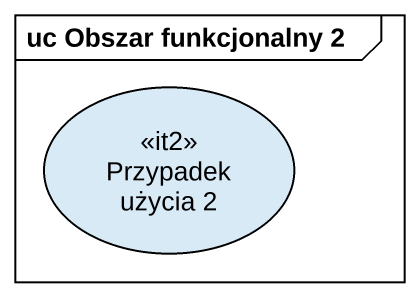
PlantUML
@startuml
mainframe uc Obszar funkcjonalny 2
usecase "Przypadek użycia 2" as Przypadek_użycia_2 <<it2>>
@enduml
